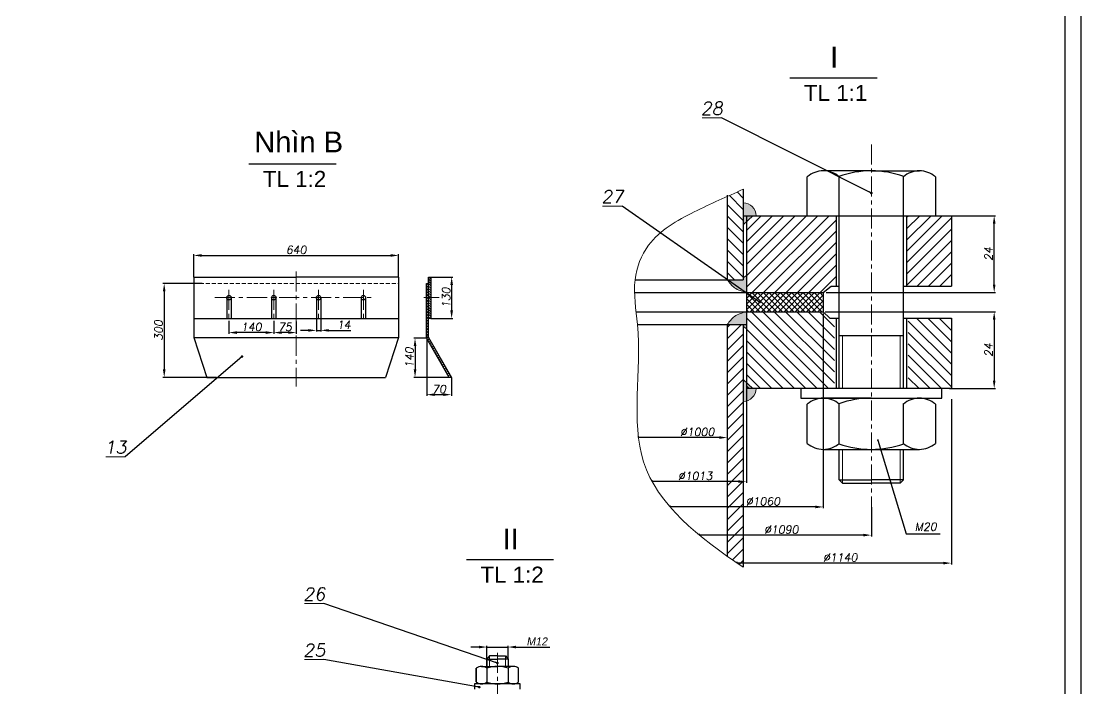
# Model space of a CAD drawing. Extents: x -45808 to 5458, y -9631 to 5897.
# Drawn here: x -43177 to -39868, y -5486 to -3401 of the extents above; entities that cross this region are included whole.
import ezdxf

# ---------------------------------------------------------------- set-up
doc = ezdxf.new("R2010")
doc.units = 0
doc.header["$LTSCALE"] = 50
doc.header["$MEASUREMENT"] = 0
doc.linetypes.add('CENTER', pattern=[2, 1.25, -0.25, 0.25, -0.25])
doc.linetypes.add('DASHED2', pattern=[0.375, 0.25, -0.125])
doc.layers.get('0').update_dxf_attribs({"linetype": 'CONTINUOUS', "plot": 0})
doc.layers.get('DEFPOINTS').update_dxf_attribs({"linetype": 'CONTINUOUS'})
for name, color, linetype, lineweight in [('Dam', 2, 'CONTINUOUS', 30), ('khuat', 6, 'DASHED2', 13), ('kthuoc', 3, 'CONTINUOUS', 13), ('manh', 4, 'CONTINUOUS', 13), ('Net manh', 3, 'CONTINUOUS', 13), ('Tam', 1, 'CENTER', 13), ('Tam dut', 1, 'CENTER', 13)]:
    doc.layers.add(name, color=color, linetype=linetype, lineweight=lineweight)
doc.styles.add('chu2.5', font='txt.shx', dxfattribs={"oblique": 10, "height": 25})
doc.styles.add('chu50', font='', dxfattribs={"height": 50})
doc.styles.add('chu65', font='', dxfattribs={"height": 65})
doc.styles.get('chu50').set_extended_font_data('.VnArial')
doc.styles.get('chu65').set_extended_font_data('.VnArial')
doc.dimstyles.new('kichthuoc2.5', dxfattribs={"dimtxt": 25, "dimasz": 25, "dimexe": 4, "dimexo": 0, "dimgap": 5, "dimtad": 1, "dimtoh": 1, "dimdec": 0, "dimzin": 0, "dimdsep": 46, "dimtxsty": 'chu2.5', "dimcen": 5, "dimclrd": 256, "dimclre": 256, "dimclrt": 256, "dimadec": 0, "dimazin": 0, "dimtfac": 1, "dimtdec": 0, "dimtmove": 0, "dimatfit": 0, "dimfxl": 1, "dimtolj": 1, "dimtzin": 0, "dimarcsym": 0})

# ---------------------------------------------------------------- blocks, each defined once
blk = doc.blocks.new('*D41')
at = {"layer": 'DEFPOINTS', "color": 0}
for p in [(-41998.6, -4132.4), (-42638.6, -4200), (-41998.6, -4200)]:
    blk.add_point(p, dxfattribs=at)
at = {"layer": 'Net manh', "lineweight": -2}
for p, q in [((-42638.6, -4200), (-42638.6, -4128.4)), ((-42613.6, -4132.4), (-42023.6, -4132.4)), ((-41998.6, -4200), (-41998.6, -4128.4))]:
    blk.add_line(p, q, dxfattribs=at)
at = {"layer": 'Net manh'}
for points in [[(-42613.6, -4128.2), (-42613.6, -4136.6), (-42638.6, -4132.4)], [(-42023.6, -4128.2), (-42023.6, -4136.6), (-41998.6, -4132.4)]]:
    blk.add_solid(points, dxfattribs=at)
at = {"layer": 'Net manh', "insert": (-42318.6, -4114.9), "char_height": 25, "attachment_point": 5, "style": 'chu2.5'}
blk.add_mtext('\\A1;640', dxfattribs=at)
blk = doc.blocks.new('*D40')
at = {"layer": 'DEFPOINTS', "color": 0}
for p in [(-42388.7, -4336.6), (-42318.6, -4338.4), (-42388.7, -4373.4)]:
    blk.add_point(p, dxfattribs=at)
at = {"layer": 'Net manh', "lineweight": -2}
for p, q in [((-42388.7, -4336.6), (-42388.7, -4377.4)), ((-42318.6, -4338.4), (-42318.6, -4377.4)), ((-42343.6, -4373.4), (-42363.7, -4373.4))]:
    blk.add_line(p, q, dxfattribs=at)
at = {"layer": 'Net manh'}
for points in [[(-42363.7, -4369.2), (-42363.7, -4377.6), (-42388.7, -4373.4)], [(-42343.6, -4369.2), (-42343.6, -4377.6), (-42318.6, -4373.4)]]:
    blk.add_solid(points, dxfattribs=at)
at = {"layer": 'Net manh', "insert": (-42353.6, -4355.9), "char_height": 25, "attachment_point": 5, "style": 'chu2.5'}
blk.add_mtext('\\A1;75', dxfattribs=at)
blk = doc.blocks.new('*D39')
at = {"layer": 'DEFPOINTS', "color": 0}
for p in [(-42528.6, -4336.6), (-42388.7, -4336.6), (-42528.6, -4373.4)]:
    blk.add_point(p, dxfattribs=at)
at = {"layer": 'Net manh', "lineweight": -2}
for p, q in [((-42528.6, -4336.6), (-42528.6, -4377.4)), ((-42388.7, -4336.6), (-42388.7, -4377.4)), ((-42413.7, -4373.4), (-42503.6, -4373.4))]:
    blk.add_line(p, q, dxfattribs=at)
at = {"layer": 'Net manh'}
for points in [[(-42503.6, -4369.2), (-42503.6, -4377.6), (-42528.6, -4373.4)], [(-42413.7, -4369.2), (-42413.7, -4377.6), (-42388.7, -4373.4)]]:
    blk.add_solid(points, dxfattribs=at)
at = {"layer": 'Net manh', "insert": (-42458.6, -4355.9), "char_height": 25, "attachment_point": 5, "style": 'chu2.5'}
blk.add_mtext('\\A1;140', dxfattribs=at)
blk = doc.blocks.new('*D38')
at = {"layer": 'DEFPOINTS', "color": 0}
for p in [(-42611.8, -4219.9), (-42730.8, -4513.2), (-42567.4, -4513.2)]:
    blk.add_point(p, dxfattribs=at)
at = {"layer": 'Net manh', "lineweight": -2}
for p, q in [((-42611.8, -4219.9), (-42734.8, -4219.9)), ((-42730.8, -4244.9), (-42730.8, -4488.2)), ((-42567.4, -4513.2), (-42734.8, -4513.2))]:
    blk.add_line(p, q, dxfattribs=at)
at = {"layer": 'Net manh'}
for points in [[(-42734.9, -4244.9), (-42726.6, -4244.9), (-42730.8, -4219.9)], [(-42734.9, -4488.2), (-42726.6, -4488.2), (-42730.8, -4513.2)]]:
    blk.add_solid(points, dxfattribs=at)
at = {"layer": 'Net manh', "insert": (-42748.3, -4366.6), "char_height": 25, "attachment_point": 5, "rotation": 90, "style": 'chu2.5'}
blk.add_mtext('\\A1;300', dxfattribs=at)
blk = doc.blocks.new('*D37')
at = {"layer": 'DEFPOINTS', "color": 0}
for p in [(-42255.6, -4329.2), (-42241.6, -4329.2), (-42241.6, -4366.5)]:
    blk.add_point(p, dxfattribs=at)
at = {"layer": 'Net manh', "lineweight": -2}
for p, q in [((-42255.6, -4329.2), (-42255.6, -4370.5)), ((-42241.6, -4329.2), (-42241.6, -4370.5)), ((-42280.6, -4366.5), (-42305.6, -4366.5)), ((-42255.6, -4366.5), (-42241.6, -4366.5)), ((-42216.6, -4366.5), (-42148.3, -4366.5))]:
    blk.add_line(p, q, dxfattribs=at)
at = {"layer": 'Net manh'}
for points in [[(-42280.6, -4362.3), (-42280.6, -4370.6), (-42255.6, -4366.5)], [(-42216.6, -4362.3), (-42216.6, -4370.6), (-42241.6, -4366.5)]]:
    blk.add_solid(points, dxfattribs=at)
at = {"layer": 'Net manh', "insert": (-42169.9, -4349), "char_height": 25, "attachment_point": 5, "style": 'chu2.5'}
blk.add_mtext('\\A1;14', dxfattribs=at)
blk = doc.blocks.new('*D36')
at = {"layer": 'DEFPOINTS', "color": 0}
for p in [(-41898.2, -4200), (-41898.2, -4329.2), (-41833, -4329.2)]:
    blk.add_point(p, dxfattribs=at)
at = {"layer": 'Net manh', "lineweight": -2}
for p, q in [((-41898.2, -4200), (-41829, -4200)), ((-41833, -4225), (-41833, -4304.2)), ((-41898.2, -4329.2), (-41829, -4329.2))]:
    blk.add_line(p, q, dxfattribs=at)
at = {"layer": 'Net manh'}
for points in [[(-41837.2, -4225), (-41828.8, -4225), (-41833, -4200)], [(-41837.2, -4304.2), (-41828.8, -4304.2), (-41833, -4329.2)]]:
    blk.add_solid(points, dxfattribs=at)
at = {"layer": 'Net manh', "insert": (-41850.5, -4264.6), "char_height": 25, "attachment_point": 5, "rotation": 90, "style": 'chu2.5'}
blk.add_mtext('\\A1;130', dxfattribs=at)
blk = doc.blocks.new('*D35')
at = {"layer": 'DEFPOINTS', "color": 0}
for p in [(-41911.5, -4390.4), (-41947.4, -4513.2), (-41841.5, -4513.2)]:
    blk.add_point(p, dxfattribs=at)
at = {"layer": 'Net manh', "lineweight": -2}
for p, q in [((-41911.5, -4390.4), (-41951.4, -4390.4)), ((-41947.4, -4415.4), (-41947.4, -4488.2)), ((-41841.5, -4513.2), (-41951.4, -4513.2))]:
    blk.add_line(p, q, dxfattribs=at)
at = {"layer": 'Net manh'}
for points in [[(-41951.5, -4415.4), (-41943.2, -4415.4), (-41947.4, -4390.4)], [(-41951.5, -4488.2), (-41943.2, -4488.2), (-41947.4, -4513.2)]]:
    blk.add_solid(points, dxfattribs=at)
at = {"layer": 'Net manh', "insert": (-41964.9, -4451.8), "char_height": 25, "attachment_point": 5, "rotation": 90, "style": 'chu2.5'}
blk.add_mtext('\\A1;140', dxfattribs=at)
blk = doc.blocks.new('*D34')
at = {"layer": 'DEFPOINTS', "color": 0}
for p in [(-41910.9, -4391.4), (-41833.9, -4513.2), (-41833.9, -4567.3)]:
    blk.add_point(p, dxfattribs=at)
at = {"layer": 'Net manh', "lineweight": -2}
for p, q in [((-41910.9, -4391.4), (-41910.9, -4571.3)), ((-41833.9, -4513.2), (-41833.9, -4571.3)), ((-41885.9, -4567.3), (-41858.9, -4567.3))]:
    blk.add_line(p, q, dxfattribs=at)
at = {"layer": 'Net manh'}
for points in [[(-41885.9, -4563.1), (-41885.9, -4571.5), (-41910.9, -4567.3)], [(-41858.9, -4563.1), (-41858.9, -4571.5), (-41833.9, -4567.3)]]:
    blk.add_solid(points, dxfattribs=at)
at = {"layer": 'Net manh', "insert": (-41872.4, -4549.8), "char_height": 25, "attachment_point": 5, "style": 'chu2.5'}
blk.add_mtext('\\A1;70', dxfattribs=at)
blk = doc.blocks.new('*D33')
at = {"layer": 'DEFPOINTS', "color": 0}
for p in [(-41723, -5355.8), (-41723, -5394.1), (-41657, -5394.1)]:
    blk.add_point(p, dxfattribs=at)
at = {"layer": 'kthuoc', "lineweight": -2}
for p, q in [((-41748, -5355.8), (-41773, -5355.8)), ((-41723, -5394.1), (-41723, -5351.8)), ((-41723, -5355.8), (-41657, -5355.8)), ((-41657, -5394.1), (-41657, -5351.8)), ((-41632, -5355.8), (-41526.7, -5355.8))]:
    blk.add_line(p, q, dxfattribs=at)
at = {"layer": 'kthuoc'}
for points in [[(-41748, -5351.6), (-41748, -5360), (-41723, -5355.8)], [(-41632, -5351.6), (-41632, -5360), (-41657, -5355.8)]]:
    blk.add_solid(points, dxfattribs=at)
at = {"layer": 'kthuoc', "insert": (-41566.9, -5338.3), "char_height": 25, "attachment_point": 5, "style": 'chu2.5'}
blk.add_mtext('\\A1;\\Fgdt.shx;M12', dxfattribs=at)
blk = doc.blocks.new('*D81')
at = {"layer": 'DEFPOINTS', "color": 0}
for p in [(-40672.2, -4313.7), (-41151, -4918.1), (-41151, -4918.1)]:
    blk.add_point(p, dxfattribs=at)
at = {"layer": 'kthuoc', "lineweight": -2}
for p, q in [((-40672.2, -4313.7), (-40672.2, -4922.1)), ((-41151, -4918.1), (-41151, -4914.1)), ((-40697.2, -4918.1), (-41151, -4918.1))]:
    blk.add_line(p, q, dxfattribs=at)
at = {"layer": 'kthuoc'}
blk.add_solid([(-40697.2, -4913.9), (-40697.2, -4922.3), (-40672.2, -4918.1)], dxfattribs=at)
at = {"layer": 'kthuoc', "insert": (-40860.5, -4900.6), "char_height": 25, "attachment_point": 5, "style": 'chu2.5'}
blk.add_mtext('\\A1;{\\Ftxt.shx|c1;%%c}1060', dxfattribs=at)
blk = doc.blocks.new('_None')
blk = doc.blocks.new('*D82')
at = {"layer": 'DEFPOINTS', "color": 0}
for p in [(-40666, -4308.2), (-40278.3, -4548.2), (-40138.5, -4548.2)]:
    blk.add_point(p, dxfattribs=at)
at = {"layer": 'kthuoc', "lineweight": -2}
for p, q in [((-40666, -4308.2), (-40134.5, -4308.2)), ((-40138.5, -4333.2), (-40138.5, -4523.2)), ((-40278.3, -4548.2), (-40134.5, -4548.2))]:
    blk.add_line(p, q, dxfattribs=at)
at = {"layer": 'kthuoc'}
for points in [[(-40142.7, -4333.2), (-40134.3, -4333.2), (-40138.5, -4308.2)], [(-40142.7, -4523.2), (-40134.3, -4523.2), (-40138.5, -4548.2)]]:
    blk.add_solid(points, dxfattribs=at)
at = {"layer": 'kthuoc', "insert": (-40156, -4428.2), "char_height": 25, "attachment_point": 5, "rotation": 90, "style": 'chu2.5'}
blk.add_mtext('\\A1;24', dxfattribs=at)
blk = doc.blocks.new('*D83')
at = {"layer": 'DEFPOINTS', "color": 0}
for p in [(-40272.2, -4581), (-40941.3, -5093.6), (-40941.3, -5093.6)]:
    blk.add_point(p, dxfattribs=at)
at = {"layer": 'kthuoc', "lineweight": -2}
for p, q in [((-40272.2, -4581), (-40272.2, -5097.6)), ((-40941.3, -5093.6), (-40941.3, -5089.6)), ((-40297.2, -5093.6), (-40941.3, -5093.6))]:
    blk.add_line(p, q, dxfattribs=at)
at = {"layer": 'kthuoc'}
blk.add_solid([(-40297.2, -5089.4), (-40297.2, -5097.7), (-40272.2, -5093.6)], dxfattribs=at)
at = {"layer": 'kthuoc', "insert": (-40619.2, -5076.1), "char_height": 25, "attachment_point": 5, "style": 'chu2.5'}
blk.add_mtext('\\A1;{\\Ftxt.shx|c1;%%c}1140', dxfattribs=at)
blk = doc.blocks.new('*D84')
at = {"layer": 'DEFPOINTS', "color": 0}
for p in [(-40522.2, -4918.8), (-41059.2, -5006.2), (-41059.2, -5006.2)]:
    blk.add_point(p, dxfattribs=at)
at = {"layer": 'kthuoc', "lineweight": -2}
for p, q in [((-40522.2, -4918.8), (-40522.2, -5010.2)), ((-41059.2, -5006.2), (-41059.2, -5002.2)), ((-40547.2, -5006.2), (-41059.2, -5006.2))]:
    blk.add_line(p, q, dxfattribs=at)
at = {"layer": 'kthuoc'}
blk.add_solid([(-40547.2, -5002), (-40547.2, -5010.3), (-40522.2, -5006.2)], dxfattribs=at)
at = {"layer": 'kthuoc', "insert": (-40803.2, -4988.7), "char_height": 25, "attachment_point": 5, "style": 'chu2.5'}
blk.add_mtext('\\A1;{\\Ftxt.shx|c1;%%c}1090', dxfattribs=at)
blk = doc.blocks.new('*D85')
at = {"layer": 'DEFPOINTS', "color": 0}
for p in [(-40912.5, -4538.2), (-41206.8, -4838.8), (-41206.8, -4838.8)]:
    blk.add_point(p, dxfattribs=at)
at = {"layer": 'kthuoc', "lineweight": -2}
for p, q in [((-40912.5, -4538.2), (-40912.5, -4842.8)), ((-41206.8, -4838.8), (-41206.8, -4834.8)), ((-40937.5, -4838.8), (-41206.8, -4838.8))]:
    blk.add_line(p, q, dxfattribs=at)
at = {"layer": 'kthuoc'}
blk.add_solid([(-40937.5, -4834.7), (-40937.5, -4843), (-40912.5, -4838.8)], dxfattribs=at)
at = {"layer": 'kthuoc', "insert": (-41072.2, -4821.3), "char_height": 25, "attachment_point": 5, "style": 'chu2.5'}
blk.add_mtext('\\A1;%%c1013', dxfattribs=at)
blk = doc.blocks.new('*D86')
at = {"layer": 'DEFPOINTS', "color": 0}
for p in [(-40972.2, -4550.3), (-41249.3, -4701.4), (-41249.3, -4701.4)]:
    blk.add_point(p, dxfattribs=at)
at = {"layer": 'kthuoc', "lineweight": -2}
for p, q in [((-40972.2, -4550.3), (-40972.2, -4705.4)), ((-41249.3, -4701.4), (-41249.3, -4697.4)), ((-40997.2, -4701.4), (-41249.3, -4701.4))]:
    blk.add_line(p, q, dxfattribs=at)
at = {"layer": 'kthuoc'}
blk.add_solid([(-40997.2, -4697.2), (-40997.2, -4705.5), (-40972.2, -4701.4)], dxfattribs=at)
at = {"layer": 'kthuoc', "insert": (-41065.9, -4683.9), "char_height": 25, "attachment_point": 5, "style": 'chu2.5'}
blk.add_mtext('\\A1;%%c1000', dxfattribs=at)
blk = doc.blocks.new('*D87')
at = {"layer": 'DEFPOINTS', "color": 0}
for p in [(-40278.3, -4008.2), (-40138.5, -4008.2), (-40662.9, -4248.2)]:
    blk.add_point(p, dxfattribs=at)
at = {"layer": 'kthuoc', "lineweight": -2}
for p, q in [((-40278.3, -4008.2), (-40134.5, -4008.2)), ((-40138.5, -4223.2), (-40138.5, -4033.2)), ((-40662.9, -4248.2), (-40134.5, -4248.2))]:
    blk.add_line(p, q, dxfattribs=at)
at = {"layer": 'kthuoc'}
for points in [[(-40142.7, -4033.2), (-40134.3, -4033.2), (-40138.5, -4008.2)], [(-40142.7, -4223.2), (-40134.3, -4223.2), (-40138.5, -4248.2)]]:
    blk.add_solid(points, dxfattribs=at)
at = {"layer": 'kthuoc', "insert": (-40156, -4128.2), "char_height": 25, "attachment_point": 5, "rotation": 90, "style": 'chu2.5'}
blk.add_mtext('\\A1;24', dxfattribs=at)

msp = doc.modelspace()

# ---------------------------------------------------------------- hatches: boundary and pattern name
at = {"layer": 'kthuoc'}
h = msp.add_hatch(dxfattribs=at)
h.set_pattern_fill('ANSI31', color=256, scale=200, angle=90, style=0)
h.set_pattern_definition([(135, (-48372.432, -9442.858), (-17.67767, -17.67767), [])])
edge = h.paths.add_edge_path()
edge.add_line((-40972.2, -4208.2), (-40922.2, -4208.2))
edge.add_line((-40922.2, -4208.2), (-40922.2, -3925.8))
edge.add_spline(control_points=[(-40922.2, -3925.8), (-40938.9, -3933.1), (-40955.5, -3940.5), (-40972.2, -3948)], knot_values=[0, 0, 0, 0, 55.137176, 55.137176, 55.137176, 55.137176], degree=3, periodic=0)
edge.add_line((-40972.2, -3948), (-40972.2, -4208.2))
h = msp.add_hatch(color=256, dxfattribs=at)
h.paths.add_polyline_path([(-40912.5, -4008.2), (-40912.5, -4027.4), (-40892.5, -4008.2)])
h.paths.add_polyline_path([(-40912.5, -4008.2), (-40922.2, -4008.2), (-40922.2, -4036.8), (-40912.5, -4027.4)])
h.paths.add_polyline_path([(-40882.2, -4008.2, 0.414214), (-40922.2, -3968.2), (-40922.2, -4008.2)])
h = msp.add_hatch(dxfattribs=at)
h.set_pattern_fill('ANSI31', color=256, scale=200, style=0)
h.set_pattern_definition([(45, (-48372.432, -9216.347), (-17.67767, 17.67767), [])])
h.paths.add_polyline_path([(-40672.2, -4248.2), (-40647.2, -4228.2), (-40632.2, -4228.2), (-40632.2, -4008.2), (-40892.5, -4008.2), (-40912.5, -4027.4), (-40912.5, -4248.2)])
h.paths.add_polyline_path([(-40412.2, -4228.2), (-40272.2, -4228.2), (-40272.2, -4008.2), (-40412.2, -4008.2)])
h = msp.add_hatch(color=256, dxfattribs=at)
edge = h.paths.add_edge_path()
edge.add_line((-40912.5, -4195), (-40922.2, -4202.8))
edge.add_line((-40922.2, -4202.8), (-40922.2, -4208.2))
edge.add_line((-40922.2, -4208.2), (-40972.2, -4208.2))
edge.add_spline(control_points=[(-40972.2, -4208.2), (-40965.3, -4217.6), (-40950.2, -4237.9), (-40925.7, -4244.6), (-40912.5, -4248.2)], knot_values=[0, 0, 0, 0, 34.094787, 73.730614, 73.730614, 73.730614, 73.730614], degree=3, periodic=0)
edge.add_line((-40912.5, -4248.2), (-40912.5, -4195))
h = msp.add_hatch(dxfattribs=at)
h.set_pattern_fill('ANSI37', color=256, scale=100, angle=90, style=0)
h.set_pattern_definition([(135, (-48372.432, -9216.347), (-8.838835, -8.838835), []), (225, (-48372.432, -9216.347), (8.838835, -8.838835), [])])
h.paths.add_polyline_path([(-40672.2, -4308.2), (-40672.2, -4248.2), (-40912.5, -4248.2), (-40912.5, -4308.2)])
h = msp.add_hatch(color=256, dxfattribs=at)
edge = h.paths.add_edge_path()
edge.add_line((-40912.5, -4361.3), (-40922.2, -4353.5))
edge.add_line((-40922.2, -4353.5), (-40922.2, -4348.2))
edge.add_line((-40922.2, -4348.2), (-40972.2, -4348.2))
edge.add_spline(control_points=[(-40972.2, -4348.2), (-40965.3, -4338.8), (-40950.2, -4318.5), (-40925.7, -4311.8), (-40912.5, -4308.2)], knot_values=[0, 0, 0, 0, 34.094787, 73.730614, 73.730614, 73.730614, 73.730614], degree=3, periodic=0)
edge.add_line((-40912.5, -4308.2), (-40912.5, -4361.3))
h = msp.add_hatch(dxfattribs=at)
h.set_pattern_fill('ANSI31', color=256, scale=200, angle=90, style=0)
h.set_pattern_definition([(135, (-48372.432, -9206.347), (-17.67767, -17.67767), [])])
h.paths.add_polyline_path([(-40912.5, -4308.2), (-40912.5, -4547.5), (-40637.2, -4548.2), (-40637.2, -4328.2), (-40652.2, -4328.2), (-40672.2, -4308.2)])
h.paths.add_polyline_path([(-40272.2, -4328.2), (-40407.2, -4328.2), (-40407.2, -4548.2), (-40272.2, -4548.2)])
h = msp.add_hatch(dxfattribs=at)
h.set_pattern_fill('ANSI31', color=256, scale=200, style=0)
h.set_pattern_definition([(45, (-44304.492, -5497.722), (-17.67767, 17.67767), [])])
edge = h.paths.add_edge_path()
edge.add_line((-40922.2, -4348.2), (-40972.2, -4348.2))
edge.add_line((-40972.2, -4348.2), (-40972.2, -5072.1))
edge.add_spline(control_points=[(-40972.2, -5072.1), (-40955.8, -5083.7), (-40939.1, -5095.1), (-40922.2, -5106.5)], knot_values=[1434.665521, 1434.665521, 1434.665521, 1434.665521, 1490.053728, 1490.053728, 1490.053728, 1490.053728], degree=3, periodic=0)
edge.add_line((-40922.2, -5106.5), (-40922.2, -4348.2))
h.paths.add_polyline_path([(-40990.3, -4881.9), (-40852.8, -4881.9), (-40852.8, -4919.4), (-40990.3, -4919.4)], flags=9)
h = msp.add_hatch(color=256, dxfattribs=at)
h.paths.add_polyline_path([(-40892.5, -4548.2), (-40912.5, -4548.2), (-40912.5, -4528.9)])
h.paths.add_polyline_path([(-40912.5, -4548.2), (-40922.2, -4548.2), (-40922.2, -4519.5), (-40912.5, -4528.9)])
h.paths.add_polyline_path([(-40922.2, -4588.2), (-40922.2, -4548.2), (-40882.2, -4548.2, -0.414214)])
at = {"layer": 'Net manh'}
h = msp.add_hatch(dxfattribs=at)
h.set_pattern_fill('ANSI31', color=256, scale=41.666667, style=0)
h.set_pattern_definition([(135, (-48494.993, -10675.02), (3.6828478, 3.6828478), [])])
h.paths.add_polyline_path([(-41904.8, -4213.3), (-41904.8, -4200), (-41898.2, -4200), (-41898.2, -4219.9), (-41898.2, -4329.2), (-41904.8, -4329.2)])
h = msp.add_hatch(dxfattribs=at)
h.set_pattern_fill('ANSI31', color=256, scale=50, angle=90, style=0)
h.set_pattern_definition([(45, (-48494.993, -10675.02), (4.4194174, -4.4194174), [])])
h.paths.add_polyline_path([(-41911.5, -4219.9), (-41904.8, -4219.9), (-41904.8, -4388.2), (-41904.8, -4388.6), (-41833.9, -4513.2), (-41841.5, -4513.2), (-41911.5, -4390.4)])

# ---------------------------------------------------------------- linework, layer by layer
msp.add_lwpolyline([(-45808, -9631.1), (-45808, -1231.1), (-39868, -1231.1), (-39868, -9631.1), (-45808, -9631.1)], close=True)
at = {"layer": 'Dam'}
for p, q in [((-39918, -1281.1), (-39918, -9581.1)), ((-40776.5, -3577.6), (-40503.9, -3577.6)), ((-42466.4, -3846.4), (-42193.8, -3846.4)), ((-40522.2, -3868.2), (-40672.2, -3868.2)), ((-40522.2, -3868.2), (-40372.2, -3868.2)), ((-40722.2, -4008.2), (-40722.2, -3886.8)), ((-40622.2, -4008.2), (-40622.2, -3885.3)), ((-40422.2, -4008.2), (-40422.2, -3885.3)), ((-40322.2, -3886.8), (-40322.2, -4008.2)), ((-40922.2, -3925.8), (-40922.2, -4208.2)), ((-40972.2, -3944), (-40972.2, -4208.2)), ((-40922.2, -4008.2), (-40272.2, -4008.2)), ((-40892.5, -4008.2), (-40922.2, -4036.8)), ((-40912.5, -4008.2), (-40912.5, -4548.2)), ((-40632.2, -4008.2), (-40632.2, -4228.2)), ((-40622.2, -4548.2), (-40622.2, -4008.2)), ((-40422.2, -4548.2), (-40422.2, -4008.2)), ((-40412.2, -4008.2), (-40412.2, -4228.2)), ((-40272.2, -4008.2), (-40272.2, -4228.2)), ((-41904.8, -4200), (-41898.2, -4200)), ((-41904.8, -4200), (-41904.8, -4219.9)), ((-41904.8, -4213.3), (-41904.8, -4200)), ((-41898.2, -4200), (-41898.2, -4219.9)), ((-41911.5, -4219.9), (-41904.8, -4219.9)), ((-41911.5, -4390), (-41911.5, -4219.9)), ((-41904.8, -4388.2), (-41904.8, -4213.3)), ((-41898.2, -4219.9), (-41898.2, -4329.2)), ((-41260.2, -4208.2), (-40922.2, -4208.2)), ((-40672.2, -4248.2), (-40647.2, -4228.2)), ((-40647.2, -4228.2), (-40622.2, -4228.2)), ((-40422.2, -4228.2), (-40272.2, -4228.2)), ((-41260.2, -4248.2), (-40672.2, -4248.2)), ((-40672.2, -4248.2), (-40672.2, -4308.2)), ((-41898.2, -4329.2), (-41904.8, -4329.2)), ((-41256.8, -4308.2), (-40672.2, -4308.2)), ((-40672.2, -4308.2), (-40652.2, -4328.2)), ((-40652.2, -4328.2), (-40622.2, -4328.2)), ((-40632.2, -4328.2), (-40632.2, -4548.2)), ((-40422.2, -4328.2), (-40272.2, -4328.2)), ((-40412.2, -4328.2), (-40412.2, -4548.2)), ((-40272.2, -4328.2), (-40272.2, -4548.2)), ((-41252.6, -4348.2), (-40912.5, -4348.2)), ((-40972.2, -4348.2), (-40972.2, -5072.1)), ((-40922.2, -4348.2), (-40922.2, -5106.5)), ((-41911.5, -4384.1), (-41911.5, -4390.4)), ((-41911.5, -4390), (-41911.5, -4390.4)), ((-41904.8, -4388.2), (-41904.8, -4388.6)), ((-40422.2, -4383.6), (-40622.2, -4383.6)), ((-40892.5, -4548.2), (-40922.2, -4519.5)), ((-40272.2, -4548.2), (-40912.5, -4548.2)), ((-40722.2, -4719.5), (-40722.2, -4596.8)), ((-40522.2, -4578.2), (-40672.2, -4578.2)), ((-40622.2, -4721), (-40622.2, -4595.3)), ((-40522.2, -4578.2), (-40372.2, -4578.2)), ((-40422.2, -4721), (-40422.2, -4595.3)), ((-40322.2, -4596.8), (-40322.2, -4719.5)), ((-40672.2, -4738.2), (-40372.2, -4738.2)), ((-40622.2, -4833.6), (-40622.2, -4738.2)), ((-40422.2, -4833.6), (-40422.2, -4738.2)), ((-40622.2, -4833.6), (-40522.2, -4833.6)), ((-40622.2, -4833.6), (-40612.2, -4843.6)), ((-40612.2, -4843.6), (-40522.2, -4843.6)), ((-40422.2, -4833.6), (-40522.2, -4833.6)), ((-40432.2, -4843.6), (-40522.2, -4843.6)), ((-40422.2, -4833.6), (-40432.2, -4843.6)), ((-41787, -5082.7), (-41514.4, -5082.7)), ((-41773, -5082.7), (-41632.1, -5082.7))]:
    msp.add_line(p, q, dxfattribs=at)
at = {"layer": 'Dam', "color": 2}
for p, q in [((-42638.6, -4200), (-42318.6, -4200)), ((-42638.6, -4200), (-42638.6, -4388.6)), ((-41998.6, -4200), (-42318.6, -4200)), ((-41998.6, -4200), (-41998.6, -4388.6)), ((-42535.6, -4264.2), (-42535.6, -4329.2)), ((-42521.6, -4264.2), (-42521.6, -4329.2)), ((-42395.7, -4264.2), (-42395.7, -4329.2)), ((-42381.7, -4264.2), (-42381.7, -4329.2)), ((-42255.6, -4264.2), (-42255.6, -4329.2)), ((-42241.6, -4264.2), (-42241.6, -4329.2)), ((-42115.6, -4264.2), (-42115.6, -4329.2)), ((-42101.6, -4264.2), (-42101.6, -4329.2)), ((-42638.6, -4329.2), (-41998.6, -4329.2)), ((-42638.6, -4388.6), (-41998.6, -4388.6)), ((-42638.6, -4388.6), (-42597.7, -4513.2)), ((-41998.6, -4388.6), (-42039.6, -4513.2)), ((-41911.5, -4390.4), (-41841.7, -4512.9)), ((-41904.8, -4388.6), (-41833.9, -4513.2)), ((-42597.7, -4513.2), (-42039.6, -4513.2)), ((-41833.9, -4513.2), (-41841.5, -4513.2)), ((-41714.7, -5383.1), (-41723, -5394.1)), ((-41723, -5394.1), (-41690, -5394.1)), ((-41723, -5416.1), (-41723, -5394.1)), ((-41723, -5394.1), (-41723, -5416.1)), ((-41690, -5383.1), (-41714.7, -5383.1)), ((-41690, -5383.1), (-41665.2, -5383.1)), ((-41657, -5394.1), (-41690, -5394.1)), ((-41665.2, -5383.1), (-41657, -5394.1)), ((-41657, -5394.1), (-41657, -5416.1)), ((-41756, -5422.2), (-41756, -5464.9)), ((-41756, -5464.9), (-41756, -5422.2)), ((-41739.5, -5416.1), (-41690, -5416.1)), ((-41723, -5421.7), (-41723, -5465.4)), ((-41640.5, -5416.1), (-41690, -5416.1)), ((-41657, -5421.7), (-41657, -5465.4)), ((-41624, -5464.9), (-41624, -5422.2)), ((-41761.5, -5471.1), (-41761.5, -5487.6)), ((-41618.5, -5471.1), (-41761.5, -5471.1)), ((-41618.5, -5487.6), (-41618.5, -5471.1))]:
    msp.add_line(p, q, dxfattribs=at)
at = {"layer": 'Dam'}
msp.add_lwpolyline([(-40272.2, -4548.2), (-40742.2, -4548.2), (-40742.2, -4578.2), (-40302.2, -4578.2), (-40302.2, -4548.2)], dxfattribs=at)
at = {"layer": 'Dam', "color": 2}
for centre in [(-42528.6, -4264.2), (-42388.6, -4264.2), (-42248.6, -4264.2), (-42108.6, -4264.2)]:
    msp.add_circle(centre, 7, dxfattribs=at)
at = {"layer": 'Dam'}
for centre, radius, start, end in [((-40672.2, -3944.6), 76.4, 90, 130.8824), ((-40672.2, -3944.6), 76.4, 49.1176, 90), ((-40522.2, -4168.2), 300, 90, 109.7203), ((-40522.2, -4168.2), 300, 70.2797, 90), ((-40372.2, -3944.6), 76.4, 90, 130.8824), ((-40372.2, -3944.6), 76.4, 49.1176, 90), ((-40672.2, -4654.6), 76.4, 90, 130.8824), ((-40672.2, -4654.6), 76.4, 49.1176, 90), ((-40522.2, -4878.2), 300, 90, 109.7203), ((-40372.2, -4654.6), 76.4, 90, 130.8824), ((-40372.2, -4654.6), 76.4, 49.1176, 90), ((-40672.2, -4661.8), 76.4, 229.1176, 270), ((-40672.2, -4661.8), 76.4, 270, 310.8824), ((-40522.2, -4438.2), 300, 250.2797, 270), ((-40522.2, -4438.2), 300, 270, 289.7203), ((-40372.2, -4661.8), 76.4, 229.1176, 270), ((-40372.2, -4661.8), 76.4, 270, 310.8824)]:
    msp.add_arc(centre, radius, start, end, dxfattribs=at)
at = {"layer": 'Dam', "color": 2}
for centre, radius, start, end in [((-41739.5, -5441.3), 25.2, 49.1176, 130.8824), ((-41690, -5515.1), 99, 90, 109.7203), ((-41690, -5515.1), 99, 70.2797, 90), ((-41640.5, -5441.3), 25.2, 49.1176, 130.8824), ((-41739.5, -5445.9), 25.2, 229.1176, 310.8824), ((-41690, -5372.1), 99, 250.2797, 270), ((-41690, -5372.1), 99, 270, 289.7203), ((-41640.5, -5445.9), 25.2, 229.1176, 310.8824)]:
    msp.add_arc(centre, radius, start, end, dxfattribs=at)
at = {"layer": 'khuat'}
msp.add_line((-42638.6, -4219.9), (-41998.6, -4219.9), dxfattribs=at)
at = {"layer": 'kthuoc'}
for p, q in [((-40990.2, -3702.4), (-41050.9, -3702.4)), ((-41300.9, -3978.1), (-41361.5, -3978.1)), ((-40922.2, -4202.8), (-40912.5, -4195)), ((-40922.2, -4353.5), (-40912.5, -4361.3)), ((-42852.8, -4761.1), (-42913.5, -4761.1)), ((-42231.8, -5220), (-42292.4, -5220)), ((-42231.8, -5395.1), (-42292.4, -5395.1))]:
    msp.add_line(p, q, dxfattribs=at)
for centre, start, end in [((-40922.2, -4008.2), 0, 90), ((-40922.2, -4548.2), 270, 0)]:
    msp.add_arc(centre, 40, start, end, dxfattribs=at)
msp.add_open_spline([(-40922.2, -3925.8), (-40973.2, -3948.3), (-41077.4, -3994.3), (-41218.2, -4072.8), (-41273.4, -4216.3), (-41228.8, -4442), (-41310, -4819.1), (-41062.4, -5011.9), (-40922.2, -5106.5)], degree=3, knots=[0, 0, 0, 0, 168.559787, 344.848017, 460.811429, 601.017766, 1030.151487, 1490.053728, 1490.053728, 1490.053728, 1490.053728], dxfattribs=at)
for points in [[(-40972.2, -4208.2), (-40949.3, -4233.4), (-40912.5, -4248.2)], [(-40972.2, -4348.2), (-40949.3, -4322.9), (-40912.5, -4308.2)]]:
    msp.add_spline(points, degree=3, dxfattribs=at)
at = {"layer": 'manh', "linetype": 'ByBlock'}
for p, q in [((-40612.2, -4548.2), (-40612.2, -4383.6)), ((-40432.2, -4548.2), (-40432.2, -4383.6)), ((-40612.2, -4843.6), (-40612.2, -4738.2)), ((-40432.2, -4843.6), (-40432.2, -4738.2))]:
    msp.add_line(p, q, dxfattribs=at)
at = {"layer": 'Net manh'}
for p, q in [((-41714.7, -5383.1), (-41714.7, -5416.1)), ((-41665.2, -5383.1), (-41665.2, -5416.1))]:
    msp.add_line(p, q, dxfattribs=at)
at = {"layer": 'Tam', "linetype": 'CENTER'}
msp.add_line((-40522.2, -3785.4), (-40522.2, -4918.8), dxfattribs=at)
at = {"layer": 'Tam dut'}
for p, q in [((-42318.6, -4183), (-42318.6, -4541.5)), ((-42572.2, -4264.2), (-42076.6, -4264.2)), ((-42528.6, -4240), (-42528.6, -4336.6)), ((-42388.7, -4240), (-42388.7, -4336.6)), ((-42248.6, -4240), (-42248.6, -4336.6)), ((-42108.6, -4240), (-42108.6, -4336.6)), ((-41919.6, -4264.2), (-41871.5, -4264.2)), ((-41690, -5373.6), (-41690, -6232.4))]:
    msp.add_line(p, q, dxfattribs=at)

# ---------------------------------------------------------------- texts
at = {"layer": 'kthuoc'}
for s, insert, char_height, width, attachment_point, style in [('I', (-40638.3, -3512.9), 65, 383.94, 5, 'chu65'), ('TL 1:1', (-40732.8, -3599.4), 50, 530.059, 1, 'chu50'), ('II', (-41648.9, -5018.1), 65, 383.94, 5, 'chu65'), ('TL 1:2', (-41743.3, -5104.6), 50, 530.059, 1, 'chu50')]:
    msp.add_mtext(s, dxfattribs=dict(at, insert=insert, char_height=char_height, width=width, attachment_point=attachment_point, style=style))
at = {"layer": 'kthuoc', "insert": (-40386.5, -4967.3), "char_height": 25, "attachment_point": 1, "style": 'chu2.5'}
msp.add_mtext('\\A1;M20', dxfattribs=at)
at = {"layer": 'manh', "char_height": 40, "attachment_point": 9, "style": 'chu2.5'}
for s, insert in [('28', (-40986.1, -3692.7)), ('27', (-41296.8, -3968.5)), ('13', (-42848.7, -4751.4)), ('26', (-42227.7, -5210.3)), ('25', (-42227.7, -5385.5))]:
    msp.add_mtext(s, dxfattribs=dict(at, insert=insert))
at = {"layer": 'Net manh', "attachment_point": 1}
for s, insert, char_height, width, style in [('Nh×n B', (-42449.6, -3745.3), 65, 795.089, 'chu65'), ('TL 1:2', (-42422.7, -3868.3), 50, 530.059, 'chu50')]:
    msp.add_mtext(s, dxfattribs=dict(at, insert=insert, char_height=char_height, width=width, style=style))

# ---------------------------------------------------------------- dimensions: what is measured, and where the dimension line sits
at = {"layer": 'kthuoc'}
for base, p1, p2, angle, picture, middle in [((-40138.5, -4008.2), (-40662.9, -4248.2), (-40278.3, -4008.2), 270, '*D87', (-40156, -4128.2)), ((-40138.5, -4548.2), (-40666, -4308.2), (-40278.3, -4548.2), 90, '*D82', (-40156, -4428.2))]:
    dim = msp.add_linear_dim(base=base, p1=p1, p2=p2, angle=angle, text='24', dimstyle='kichthuoc2.5', dxfattribs=at)
    dim.commit()
    dim.dimension.update_dxf_attribs({"geometry": picture, "text_midpoint": middle})
for base, p1, p2, text, picture, middle in [((-41151, -4918.1), (-40672.2, -4313.7), (-41151, -4918.1), '{\\Ftxt.shx|c1;%%c}1060', '*D81', (-40860.5, -4918.1)), ((-41249.3, -4701.4), (-40972.2, -4550.3), (-41249.3, -4701.4), '%%c1000', '*D86', (-41065.9, -4701.4))]:
    dim = msp.add_linear_dim(base=base, p1=p1, p2=p2, text=text, dimstyle='kichthuoc2.5', override={"dimblk2": 'None', "dimsah": 1}, dxfattribs=at)
    dim.commit()
    dim.dimension.update_dxf_attribs({"geometry": picture, "text_midpoint": middle, "dimtype": 160})
for base, p1, p2, text, picture, middle in [((-41206.8, -4838.8), (-40912.5, -4538.2), (-41206.8, -4838.8), '%%c1013', '*D85', (-41072.2, -4821.3)), ((-40941.3, -5093.6), (-40272.2, -4581), (-40941.3, -5093.6), '{\\Ftxt.shx|c1;%%c}1140', '*D83', (-40619.2, -5076.1)), ((-41059.2, -5006.2), (-40522.2, -4918.8), (-41059.2, -5006.2), '{\\Ftxt.shx|c1;%%c}1090', '*D84', (-40803.2, -4988.7))]:
    dim = msp.add_linear_dim(base=base, p1=p1, p2=p2, text=text, dimstyle='kichthuoc2.5', override={"dimblk2": 'None', "dimsah": 1}, dxfattribs=at)
    dim.commit()
    dim.dimension.update_dxf_attribs({"geometry": picture, "text_midpoint": middle})
dim = msp.add_linear_dim(base=(-41723, -5355.8), p1=(-41657, -5394.1), p2=(-41723, -5394.1), text='\\Fgdt.shx;M12', dimstyle='kichthuoc2.5', dxfattribs=at)
dim.commit()
dim.dimension.update_dxf_attribs({"geometry": '*D33', "text_midpoint": (-41566.9, -5355.8), "dimtype": 160})
at = {"layer": 'Net manh'}
for base, p1, p2, text, picture, middle in [((-41998.6, -4132.4), (-42638.6, -4200), (-41998.6, -4200), '640', '*D41', (-42318.6, -4114.9)), ((-42241.6, -4366.5), (-42255.6, -4329.2), (-42241.6, -4329.2), '14', '*D37', (-42169.9, -4349)), ((-42528.6, -4373.4), (-42388.7, -4336.6), (-42528.6, -4336.6), '140', '*D39', (-42458.6, -4355.9)), ((-42388.7, -4373.4), (-42318.6, -4338.4), (-42388.7, -4336.6), '75', '*D40', (-42353.6, -4355.9))]:
    dim = msp.add_linear_dim(base=base, p1=p1, p2=p2, text=text, dimstyle='kichthuoc2.5', override={"dimlfac": 0.5}, dxfattribs=at)
    dim.commit()
    dim.dimension.update_dxf_attribs({"geometry": picture, "text_midpoint": middle})
for base, p1, p2, text, picture, middle in [((-41833, -4329.2), (-41898.2, -4200), (-41898.2, -4329.2), '130', '*D36', (-41850.5, -4264.6)), ((-42730.8, -4513.2), (-42611.8, -4219.9), (-42567.4, -4513.2), '300', '*D38', (-42748.3, -4366.6)), ((-41947.4, -4513.2), (-41911.5, -4390.4), (-41841.5, -4513.2), '140', '*D35', (-41964.9, -4451.8))]:
    dim = msp.add_linear_dim(base=base, p1=p1, p2=p2, angle=90, text=text, dimstyle='kichthuoc2.5', dxfattribs=at)
    dim.commit()
    dim.dimension.update_dxf_attribs({"geometry": picture, "text_midpoint": middle})
dim = msp.add_linear_dim(base=(-41833.9, -4567.3), p1=(-41910.9, -4391.4), p2=(-41833.9, -4513.2), text='70', dimstyle='kichthuoc2.5', dxfattribs=at)
dim.commit()
dim.dimension.update_dxf_attribs({"geometry": '*D34', "text_midpoint": (-41872.4, -4549.8)})

# ---------------------------------------------------------------- leaders
at = {"layer": 'kthuoc'}
for points, override in [([(-40522.2, -3937.4), (-40990.2, -3702.4)], {"dimasz": 8, "dimtad": 0, "dimldrblk": 'Dot'}), ([(-40871, -4278.2), (-41300.9, -3978.1)], {"dimasz": 8, "dimtad": 0, "dimldrblk": 'Dot'}), ([(-42487.8, -4448.2), (-42852.8, -4761.1)], {"dimasz": 8, "dimtad": 0, "dimldrblk": 'Dot'}), ([(-40501.8, -4709.5), (-40413.8, -5001.6), (-40306.9, -5001.6)], {"dimasz": 6, "dimtad": 0, "dimldrblk": 'Dot'}), ([(-41690, -5405.8), (-42231.8, -5220)], {"dimasz": 8, "dimtad": 0, "dimldrblk": 'Dot'}), ([(-41746.6, -5481), (-42231.8, -5395.1)], {"dimasz": 8, "dimtad": 0, "dimldrblk": 'Dot'})]:
    msp.add_leader(points, dimstyle='kichthuoc2.5', override=override, dxfattribs=at)

doc.saveas('drawing.dxf')
